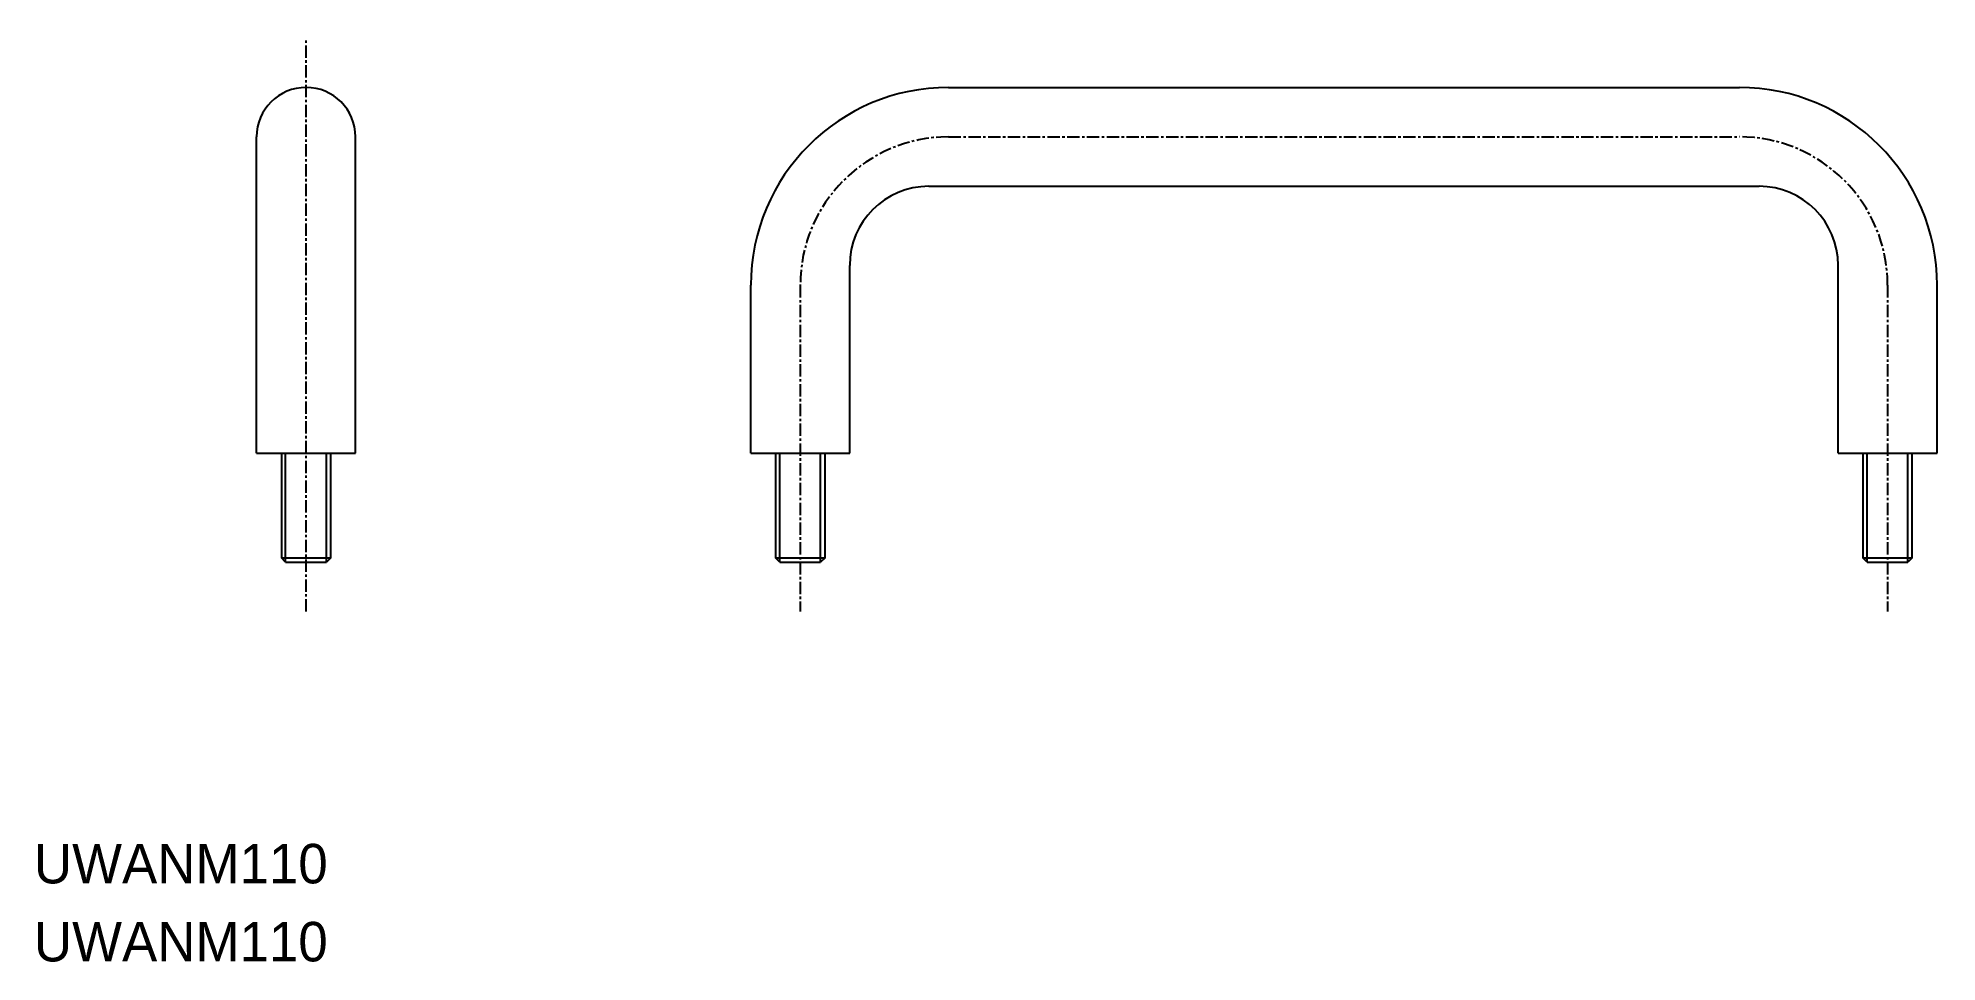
# Model space of a CAD drawing. Extents: x -8805 to -8613, y -1097 to -1003.
import ezdxf

# ---------------------------------------------------------------- set-up
doc = ezdxf.new("R2010")
doc.units = 0
doc.linetypes.add('CENTER', pattern=[2, 1.25, -0.25, 0.25, -0.25])
doc.layers.get('0').update_dxf_attribs({"linetype": 'CONTINUOUS'})
doc.layers.add('CENTER', color=1, linetype='CENTER')

msp = doc.modelspace()

# ---------------------------------------------------------------- linework, layer by layer
at = {"color": 7, "linetype": 'CONTINUOUS'}
for p, q in [((-8713.05, -1008.22), (-8633.05, -1008.22)), ((-8783.05, -1045.22), (-8783.05, -1013.22)), ((-8773.05, -1045.22), (-8773.05, -1013.22)), ((-8713.05, -1018.22), (-8633.05, -1018.22)), ((-8723.05, -1045.22), (-8723.05, -1026.22)), ((-8623.05, -1045.22), (-8623.05, -1026.22)), ((-8733.05, -1045.22), (-8733.05, -1028.22)), ((-8613.05, -1045.22), (-8613.05, -1028.22)), ((-8783.05, -1045.22), (-8773.05, -1045.22)), ((-8780.55, -1045.22), (-8780.55, -1055.79)), ((-8775.55, -1055.79), (-8775.55, -1045.22)), ((-8733.05, -1045.22), (-8723.05, -1045.22)), ((-8730.55, -1045.22), (-8730.55, -1055.79)), ((-8725.55, -1055.79), (-8725.55, -1045.22)), ((-8623.05, -1045.22), (-8613.05, -1045.22)), ((-8620.55, -1045.22), (-8620.55, -1055.79)), ((-8615.55, -1055.79), (-8615.55, -1045.22)), ((-8780.55, -1055.79), (-8775.55, -1055.79)), ((-8780.12, -1056.22), (-8780.55, -1055.79)), ((-8780.12, -1056.22), (-8775.99, -1056.22)), ((-8775.55, -1055.79), (-8775.99, -1056.22)), ((-8730.12, -1056.22), (-8730.55, -1055.79)), ((-8730.55, -1055.79), (-8725.55, -1055.79)), ((-8730.12, -1056.22), (-8725.99, -1056.22)), ((-8725.55, -1055.79), (-8725.99, -1056.22)), ((-8620.12, -1056.22), (-8620.55, -1055.79)), ((-8620.55, -1055.79), (-8615.55, -1055.79)), ((-8620.12, -1056.22), (-8615.99, -1056.22)), ((-8615.55, -1055.79), (-8615.99, -1056.22))]:
    msp.add_line(p, q, dxfattribs=at)
for p, q in [((-8773.05, -1029.22), (-8773.05, -1029.22)), ((-8773.05, -1037.22), (-8773.05, -1037.22))]:
    msp.add_line(p, q)
at = {"color": 3, "linetype": 'CONTINUOUS'}
for p, q in [((-8780.12, -1056.22), (-8780.12, -1045.22)), ((-8775.99, -1056.22), (-8775.99, -1045.22)), ((-8730.12, -1056.22), (-8730.12, -1045.22)), ((-8725.99, -1056.22), (-8725.99, -1045.22)), ((-8620.12, -1056.22), (-8620.12, -1045.22)), ((-8615.99, -1056.22), (-8615.99, -1045.22))]:
    msp.add_line(p, q, dxfattribs=at)
at = {"color": 7, "linetype": 'CONTINUOUS'}
for points in [[(-8715.05, -1018.22), (-8713.05, -1018.22)], [(-8633.05, -1018.22), (-8631.05, -1018.22)]]:
    msp.add_lwpolyline(points, dxfattribs=at)
for centre, radius, start, end in [((-8778.05, -1013.22), 5, 0, 180), ((-8713.05, -1028.22), 20, 90, 180), ((-8633.05, -1028.22), 20, 0, 90), ((-8715.05, -1026.22), 8, 90, 180), ((-8631.05, -1026.22), 8, 0, 90)]:
    msp.add_arc(centre, radius, start, end, dxfattribs=at)
at = {"layer": 'CENTER', "color": 1, "linetype": 'CENTER'}
for p, q in [((-8778.05, -1061.22), (-8778.05, -1003.22)), ((-8728.05, -1028.22), (-8728.05, -1061.22)), ((-8618.05, -1028.22), (-8618.05, -1061.22))]:
    msp.add_line(p, q, dxfattribs=at)
msp.add_lwpolyline([(-8713.05, -1013.22), (-8695.05, -1013.22), (-8633.05, -1013.22)], dxfattribs=at)
for centre, start, end in [((-8713.05, -1028.22), 90, 180), ((-8633.05, -1028.22), 0, 90)]:
    msp.add_arc(centre, 15, start, end, dxfattribs=at)

# ---------------------------------------------------------------- texts
for p in [(-8805.58, -1088.72), (-8805.58, -1096.61)]:
    msp.add_text('UWANM110', height=4).set_placement(p)

doc.saveas('drawing.dxf')
